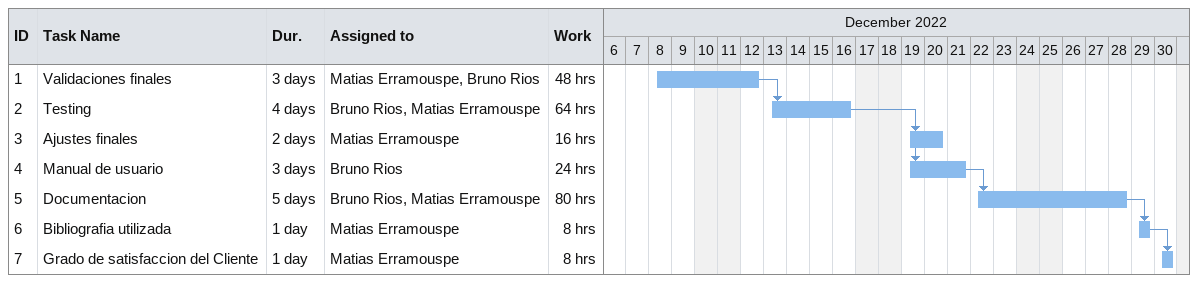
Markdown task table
| ID | Task | Duration | Start | Finish | Predecessors | Resources | Work (h) |
|---|---|---|---|---|---|---|---|
| 1 | Validaciones finales | 3d | 2022-12-08 | 2022-12-12 |  | Matias Erramouspe, Bruno Rios | 48 |
| 2 | Testing | 4d | 2022-12-13 | 2022-12-16 | 1 | Bruno Rios, Matias Erramouspe | 64 |
| 3 | Ajustes finales | 2d | 2022-12-19 | 2022-12-20 | 2 | Matias Erramouspe | 16 |
| 4 | Manual de usuario | 3d | 2022-12-19 | 2022-12-21 | 2 | Bruno Rios | 24 |
| 5 | Documentacion | 5d | 2022-12-22 | 2022-12-28 | 4 | Bruno Rios, Matias Erramouspe | 80 |
| 6 | Bibliografia utilizada | 1d | 2022-12-29 | 2022-12-29 | 5 | Matias Erramouspe | 8 |
| 7 | Grado de satisfaccion del Cliente | 1d | 2022-12-30 | 2022-12-30 | 6 | Matias Erramouspe | 8 |
